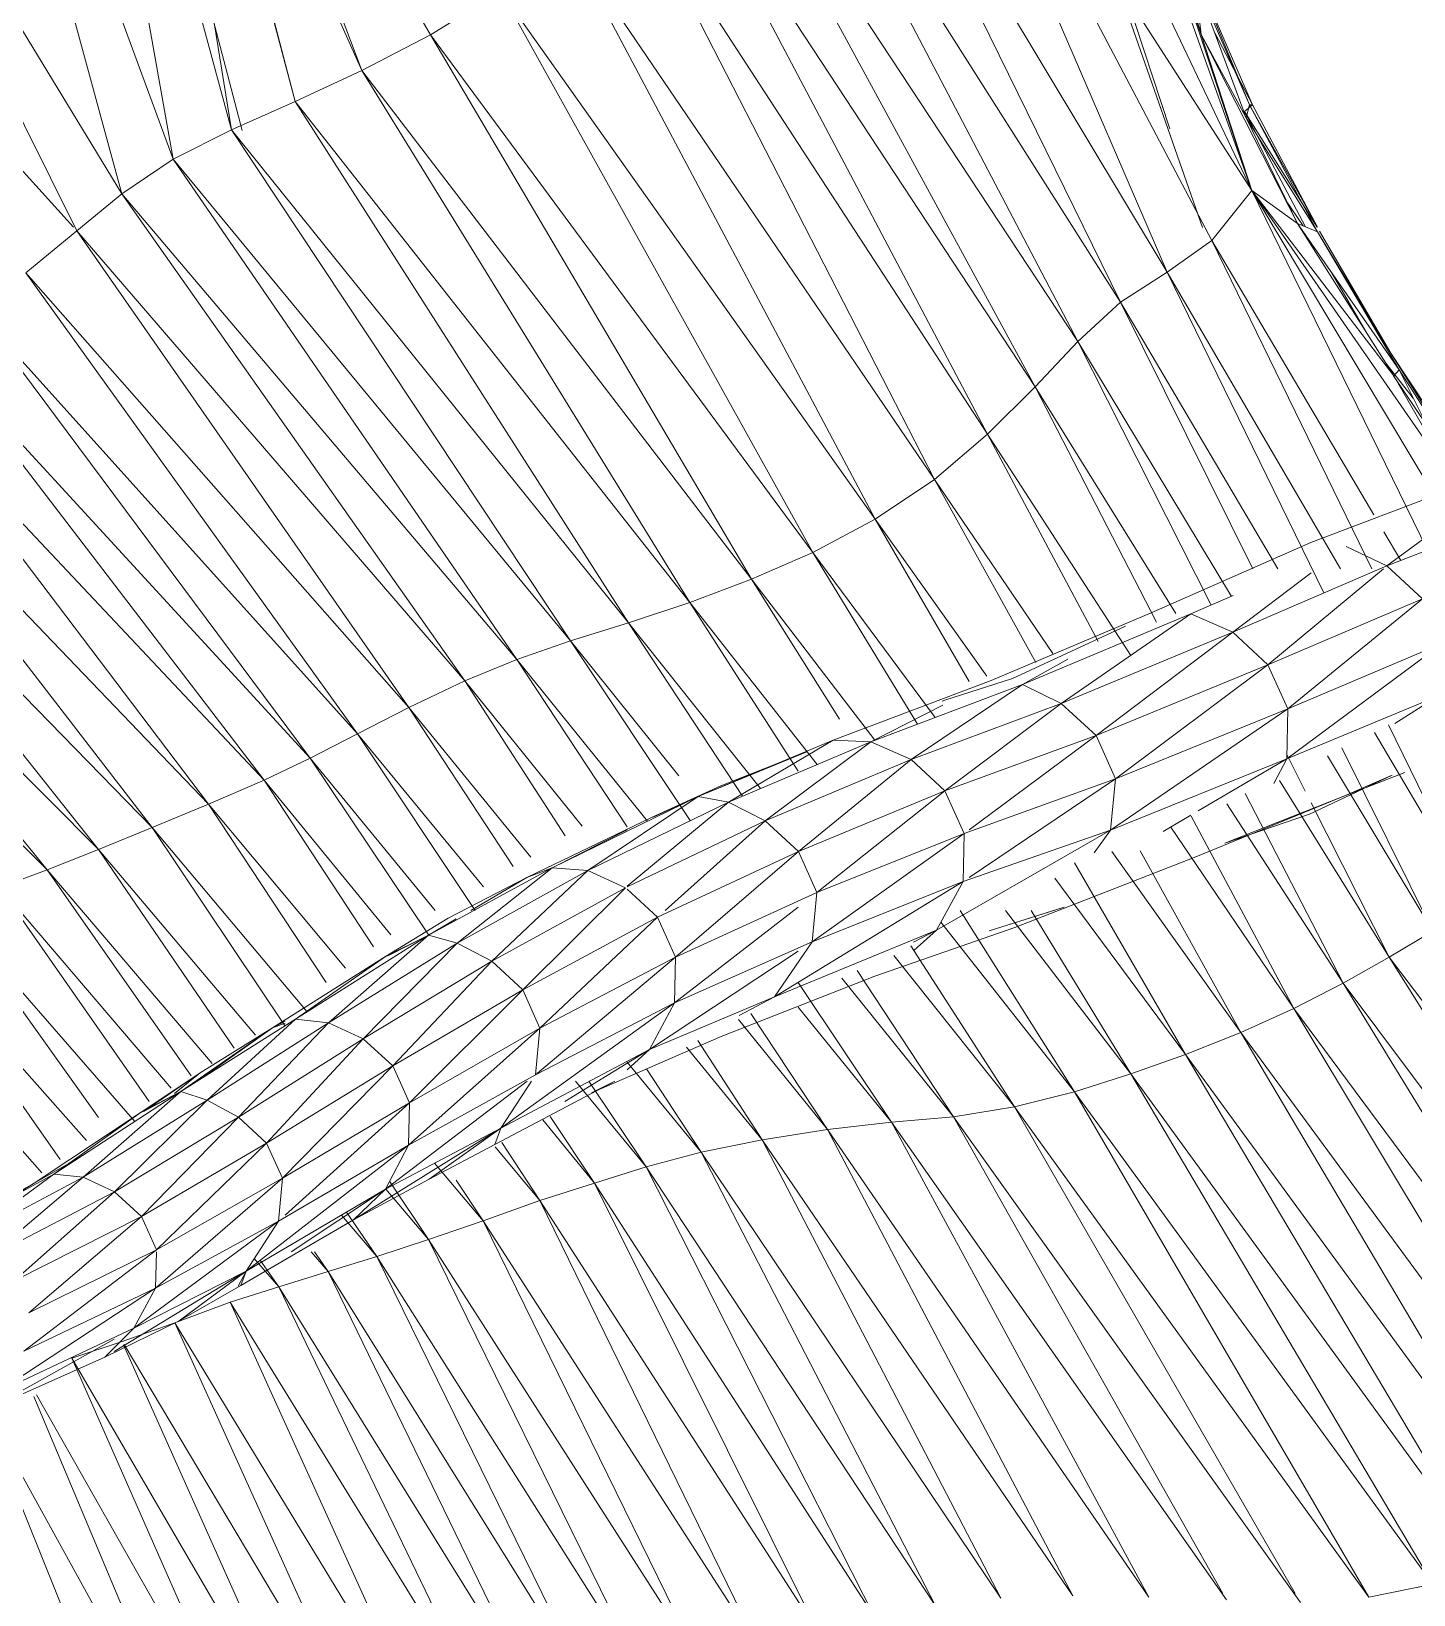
# Model space of a CAD drawing. Header units: millimetres. Extents: x -8546 to 211781, y -3000 to 31870.
# Drawn here: x -4674.7 to -4600.9, y 2557.9 to 2641.4 of the extents above; entities that cross this region are included whole.
import ezdxf

# ---------------------------------------------------------------- set-up
doc = ezdxf.new("R2010")
doc.units = ezdxf.units.MM
doc.layers.add('G-IMPT', color=8, linetype='Continuous', lineweight=9)
doc.layers.add('I-FURN', color=30, linetype='Continuous', lineweight=9)

# ---------------------------------------------------------------- blocks, each defined once
blk = doc.blocks.new('Artificial banana plant 1500mm - Family 4__C1-728657-Begane grond')
at = {"layer": 'G-IMPT'}
for p, q in [((-257.588, 17.678), (-247.828, -19.252)), ((-257.486, 17.407), (-244.278, -17.598)), ((-257.486, 17.407), (-244.278, -17.598)), ((-257.468, 17.407), (-247.828, -19.252)), ((-257.468, 17.407), (-247.828, -19.252)), ((-257.468, 17.407), (-251.228, -20.761)), ((-257.468, 17.407), (-251.228, -20.761)), ((-260.368, 16.247), (-250.668, -20.791)), ((-261.038, 15.377), (-251.228, -20.761)), ((-261.038, 15.377), (-251.228, -20.761)), ((-261.038, 15.377), (-254.348, -22.335)), ((-261.038, 15.377), (-254.348, -22.335)), ((-266.868, 11.692), (-254.348, -22.335)), ((-266.868, 11.692), (-254.348, -22.335)), ((-266.868, 11.692), (-257.078, -24.172)), ((-266.868, 11.692), (-257.078, -24.172)), ((-210.468, 7.597), (-201.135, -20.706)), ((-253.75, 7.506), (-240.608, -15.681)), ((-253.75, 7.506), (-240.608, -15.681)), ((-275.718, 6.469), (-257.078, -24.172)), ((-275.718, 6.469), (-257.078, -24.172)), ((-275.718, 6.469), (-259.488, -26.151)), ((-275.718, 6.469), (-259.488, -26.151)), ((-196.758, -24.004), (-216.198, 6.187)), ((-196.758, -24.004), (-216.198, 6.187)), ((-216.198, 6.187), (-198.908, -26.661)), ((-216.198, 6.187), (-198.908, -26.661)), ((-216.198, 6.187), (-201.288, -28.367)), ((-216.198, 6.187), (-201.288, -28.367)), ((-253.119, 5.834), (-240.608, -15.681)), ((-253.119, 5.834), (-240.608, -15.681)), ((-209.618, 2.978), (-196.758, -24.004)), ((-209.618, 2.978), (-196.758, -24.004)), ((-284.548, 1.489), (-259.665, -25.955)), ((-284.548, 1.489), (-259.665, -25.955)), ((-219.278, 1.593), (-201.288, -28.367)), ((-219.278, 1.593), (-201.288, -28.367)), ((-219.278, 1.593), (-203.778, -29.956)), ((-219.278, 1.593), (-203.778, -29.956)), ((-223.048, 0.39), (-203.778, -29.956)), ((-223.048, 0.39), (-203.778, -29.956)), ((-223.048, 0.39), (-206.048, -32.059)), ((-223.048, 0.39), (-206.048, -32.059)), ((-252.066, -0.125), (-244.278, -17.598)), ((-226.588, -0.894), (-206.048, -32.059)), ((-226.588, -0.894), (-206.048, -32.059)), ((-226.588, -0.894), (-208.338, -34.479)), ((-226.588, -0.894), (-208.338, -34.479)), ((-228.048, -4.483), (-208.338, -34.479)), ((-228.048, -4.483), (-208.338, -34.479)), ((-228.048, -4.483), (-210.878, -37.003)), ((-228.048, -4.483), (-210.878, -37.003)), ((-203.568, -4.956), (-196.758, -24.004)), ((-203.568, -4.956), (-196.758, -24.004)), ((-202.258, -6.052), (-199.478, -15.663)), ((-202.258, -6.052), (-199.478, -15.663)), ((-251.072, -6.976), (-247.828, -19.252)), ((-199.398, -25.973), (-206.078, -6.867)), ((-199.398, -25.973), (-206.078, -6.867)), ((-210.878, -37.003), (-230.068, -7.534)), ((-210.878, -37.003), (-230.068, -7.534)), ((-230.068, -7.534), (-213.708, -39.427)), ((-230.068, -7.534), (-213.708, -39.427)), ((-199.478, -15.663), (-202.178, -7.739)), ((-199.478, -15.663), (-202.178, -7.739)), ((-202.178, -7.739), (-196.758, -24.004)), ((-202.178, -7.739), (-196.758, -24.004)), ((-247.853, -9.575), (-244.278, -17.598)), ((-213.708, -39.427), (-233.268, -10.658)), ((-213.708, -39.427), (-233.268, -10.658)), ((-233.268, -10.658), (-216.878, -41.542)), ((-233.268, -10.658), (-216.878, -41.542)), ((-196.898, -19.427), (-199.838, -12.631)), ((-196.898, -19.427), (-199.838, -12.631)), ((-199.838, -12.631), (-197.068, -20.113)), ((-199.838, -12.631), (-197.068, -20.113)), ((-199.838, -12.631), (-199.478, -15.663)), ((-199.838, -12.631), (-199.478, -15.663)), ((-196.728, -19.429), (-199.668, -12.672)), ((-196.728, -19.429), (-199.668, -12.672)), ((-199.668, -12.672), (-196.898, -19.427)), ((-199.668, -12.672), (-196.898, -19.427)), ((-236.858, -13.374), (-240.608, -15.681)), ((-236.858, -13.374), (-240.608, -15.681)), ((-236.858, -13.374), (-216.878, -41.542)), ((-236.858, -13.374), (-216.878, -41.542)), ((-236.858, -13.374), (-220.198, -43.322)), ((-236.858, -13.374), (-220.198, -43.322)), ((-240.608, -15.681), (-244.278, -17.598)), ((-240.608, -15.681), (-244.278, -17.598)), ((-240.608, -15.681), (-220.198, -43.322)), ((-240.608, -15.681), (-220.198, -43.322)), ((-240.608, -15.681), (-223.478, -44.753)), ((-240.608, -15.681), (-223.478, -44.753)), ((-194.328, -25.761), (-199.478, -15.663)), ((-194.328, -25.761), (-199.478, -15.663)), ((-197.068, -20.113), (-199.478, -15.663)), ((-197.068, -20.113), (-199.478, -15.663)), ((-199.478, -15.663), (-196.758, -24.004)), ((-199.478, -15.663), (-196.758, -24.004)), ((-198.746, -15.58), (-196.728, -19.429)), ((-198.746, -15.58), (-196.728, -19.429)), ((-244.278, -17.598), (-247.828, -19.252)), ((-244.278, -17.598), (-247.828, -19.252)), ((-244.278, -17.598), (-223.478, -44.753)), ((-244.278, -17.598), (-223.478, -44.753)), ((-244.278, -17.598), (-226.768, -45.995)), ((-244.278, -17.598), (-226.768, -45.995)), ((-247.828, -19.252), (-251.228, -20.761)), ((-247.828, -19.252), (-251.228, -20.761)), ((-247.828, -19.252), (-226.768, -45.995)), ((-247.828, -19.252), (-226.768, -45.995)), ((-247.828, -19.252), (-230.038, -47.072)), ((-247.828, -19.252), (-230.038, -47.072)), ((-197.148, -19.787), (-196.728, -19.429)), ((-197.148, -19.787), (-196.728, -19.429)), ((-193.906, -25.934), (-197.148, -19.787)), ((-193.906, -25.934), (-197.148, -19.787)), ((-197.148, -19.787), (-193.283, -25.955)), ((-197.148, -19.787), (-193.283, -25.955)), ((-196.898, -19.427), (-197.068, -20.113)), ((-196.898, -19.427), (-197.068, -20.113)), ((-193.268, -25.955), (-196.898, -19.427)), ((-193.268, -25.955), (-196.898, -19.427)), ((-196.728, -19.429), (-196.898, -19.427)), ((-196.728, -19.429), (-196.898, -19.427)), ((-193.258, -26.199), (-196.898, -19.427)), ((-193.258, -26.199), (-196.898, -19.427)), ((-193.262, -25.955), (-196.728, -19.429)), ((-193.262, -25.955), (-196.728, -19.429)), ((-251.228, -20.761), (-254.348, -22.335)), ((-251.228, -20.761), (-254.348, -22.335)), ((-251.228, -20.761), (-230.038, -47.072)), ((-251.228, -20.761), (-230.038, -47.072)), ((-251.228, -20.761), (-233.138, -48.045)), ((-251.228, -20.761), (-233.138, -48.045)), ((-193.258, -26.199), (-197.068, -20.113)), ((-193.258, -26.199), (-197.068, -20.113)), ((-194.328, -25.761), (-197.068, -20.113)), ((-194.328, -25.761), (-197.068, -20.113)), ((-254.348, -22.335), (-257.078, -24.172)), ((-254.348, -22.335), (-257.078, -24.172)), ((-254.348, -22.335), (-233.138, -48.045)), ((-254.348, -22.335), (-233.138, -48.045)), ((-254.348, -22.335), (-236.008, -49.03)), ((-254.348, -22.335), (-236.008, -49.03)), ((-257.078, -24.172), (-259.488, -26.151)), ((-257.078, -24.172), (-259.488, -26.151)), ((-257.078, -24.172), (-236.008, -49.03)), ((-257.078, -24.172), (-236.008, -49.03)), ((-257.078, -24.172), (-238.778, -50.183)), ((-257.078, -24.172), (-238.778, -50.183)), ((-196.758, -24.004), (-198.908, -26.661)), ((-196.758, -24.004), (-198.908, -26.661)), ((-186.705, -40.792), (-196.758, -24.004)), ((-186.705, -40.792), (-196.758, -24.004)), ((-185.738, -39.924), (-196.758, -24.004)), ((-185.738, -39.924), (-196.758, -24.004)), ((-189.178, -33.887), (-196.758, -24.004)), ((-189.178, -33.887), (-196.758, -24.004)), ((-194.328, -25.761), (-196.758, -24.004)), ((-194.328, -25.761), (-196.758, -24.004)), ((-196.758, -24.004), (-187.392, -43.196)), ((-196.758, -24.004), (-187.392, -43.196)), ((-194.03, -25.883), (-194.973, -24.498)), ((-194.03, -25.883), (-194.973, -24.498)), ((-188.908, -33.578), (-194.328, -25.761)), ((-188.908, -33.578), (-194.328, -25.761)), ((-193.258, -26.199), (-194.328, -25.761)), ((-193.258, -26.199), (-194.328, -25.761)), ((-189.178, -33.887), (-194.328, -25.761)), ((-189.178, -33.887), (-194.328, -25.761)), ((-259.488, -26.151), (-262.208, -28.397)), ((-259.488, -26.151), (-262.208, -28.397)), ((-259.488, -26.151), (-238.778, -50.183)), ((-259.488, -26.151), (-238.778, -50.183)), ((-259.488, -26.151), (-241.768, -51.6)), ((-259.488, -26.151), (-241.768, -51.6)), ((-198.908, -26.661), (-201.288, -28.367)), ((-198.908, -26.661), (-201.288, -28.367)), ((-190.252, -41.317), (-198.908, -26.661)), ((-190.252, -41.317), (-198.908, -26.661)), ((-198.908, -26.661), (-190.364, -44.191)), ((-198.908, -26.661), (-190.364, -44.191)), ((-189.348, -32.685), (-193.258, -26.199)), ((-189.348, -32.685), (-193.258, -26.199)), ((-188.908, -33.578), (-193.258, -26.199)), ((-188.908, -33.578), (-193.258, -26.199)), ((-189.348, -32.685), (-193.148, -26.171)), ((-189.348, -32.685), (-193.148, -26.171)), ((-201.288, -28.367), (-203.778, -29.956)), ((-201.288, -28.367), (-203.778, -29.956)), ((-201.288, -28.367), (-192.921, -45.483)), ((-201.288, -28.367), (-192.921, -45.483)), ((-201.288, -28.367), (-192.028, -44.191)), ((-201.288, -28.367), (-192.028, -44.191)), ((-190.727, -31.443), (-192.515, -28.376)), ((-190.727, -31.443), (-192.515, -28.376)), ((-262.208, -28.397), (-241.768, -51.6)), ((-262.208, -28.397), (-241.768, -51.6)), ((-262.208, -28.397), (-244.498, -52.998)), ((-262.208, -28.397), (-244.498, -52.998)), ((-203.778, -29.956), (-206.048, -32.059)), ((-203.778, -29.956), (-206.048, -32.059)), ((-203.778, -29.956), (-196.71, -44.191)), ((-203.778, -29.956), (-196.71, -44.191)), ((-203.778, -29.956), (-195.379, -44.191)), ((-203.778, -29.956), (-195.379, -44.191)), ((-264.748, -30.516), (-244.498, -52.998)), ((-264.748, -30.516), (-244.498, -52.998)), ((-264.748, -30.516), (-247.028, -54.298)), ((-264.748, -30.516), (-247.028, -54.298)), ((-267.208, -32.36), (-247.028, -54.298)), ((-267.208, -32.36), (-247.028, -54.298)), ((-267.208, -32.36), (-249.488, -55.478)), ((-267.208, -32.36), (-249.488, -55.478)), ((-206.048, -32.059), (-208.338, -34.479)), ((-206.048, -32.059), (-208.338, -34.479)), ((-206.048, -32.059), (-198.949, -46.1)), ((-206.048, -32.059), (-198.949, -46.1)), ((-206.048, -32.059), (-197.851, -45.68)), ((-206.048, -32.059), (-197.851, -45.68)), ((-189.606, -33.212), (-188.158, -35.078)), ((-189.606, -33.212), (-188.158, -35.078)), ((-185.458, -38.561), (-189.348, -32.685)), ((-185.458, -38.561), (-189.348, -32.685)), ((-189.348, -32.685), (-183.67, -41.753)), ((-189.348, -32.685), (-183.67, -41.753)), ((-269.738, -33.976), (-249.488, -55.478)), ((-269.738, -33.976), (-249.488, -55.478)), ((-269.738, -33.976), (-252.458, -56.753)), ((-269.738, -33.976), (-252.458, -56.753)), ((-187.447, -36.502), (-189.202, -33.887)), ((-187.447, -36.502), (-189.202, -33.887)), ((-188.908, -33.578), (-189.178, -33.887)), ((-188.908, -33.578), (-189.178, -33.887)), ((-185.738, -39.924), (-189.178, -33.887)), ((-185.738, -39.924), (-189.178, -33.887)), ((-183.673, -41.754), (-188.908, -33.578)), ((-183.673, -41.754), (-188.908, -33.578)), ((-188.908, -33.578), (-185.738, -39.924)), ((-188.908, -33.578), (-185.738, -39.924)), ((-208.338, -34.479), (-210.878, -37.003)), ((-208.338, -34.479), (-210.878, -37.003)), ((-208.338, -34.479), (-201.854, -47.037)), ((-208.338, -34.479), (-201.854, -47.037)), ((-208.338, -34.479), (-200.826, -46.577)), ((-208.338, -34.479), (-200.826, -46.577)), ((-272.778, -35.59), (-252.458, -56.753)), ((-272.778, -35.59), (-252.458, -56.753)), ((-272.778, -35.59), (-255.468, -58.011)), ((-272.778, -35.59), (-255.468, -58.011)), ((-275.868, -37.079), (-255.468, -58.011)), ((-275.868, -37.079), (-255.468, -58.011)), ((-275.868, -37.079), (-258.338, -59.186)), ((-275.868, -37.079), (-258.338, -59.186)), ((-210.878, -37.003), (-213.708, -39.427)), ((-210.878, -37.003), (-213.708, -39.427)), ((-210.878, -37.003), (-203.232, -48.814)), ((-210.878, -37.003), (-203.232, -48.814)), ((-210.878, -37.003), (-204.97, -48.075)), ((-210.878, -37.003), (-204.97, -48.075)), ((-278.888, -38.472), (-258.338, -59.186)), ((-278.888, -38.472), (-258.338, -59.186)), ((-278.888, -38.472), (-261.068, -60.261)), ((-278.888, -38.472), (-261.068, -60.261)), ((-281.808, -39.8), (-261.068, -60.261)), ((-281.808, -39.8), (-261.068, -60.261)), ((-213.708, -39.427), (-216.878, -41.542)), ((-213.708, -39.427), (-216.878, -41.542)), ((-207.393, -48.719), (-213.708, -39.427)), ((-207.393, -48.719), (-213.708, -39.427)), ((-213.708, -39.427), (-208.3, -49.188)), ((-213.708, -39.427), (-208.3, -49.188)), ((-186.258, -40.003), (-193.618, -42.785)), ((-186.258, -40.003), (-193.618, -42.785)), ((-216.878, -41.542), (-220.198, -43.322)), ((-216.878, -41.542), (-220.198, -43.322)), ((-210.905, -49.926), (-216.878, -41.542)), ((-210.905, -49.926), (-216.878, -41.542)), ((-216.878, -41.542), (-211.851, -50.206)), ((-216.878, -41.542), (-211.851, -50.206)), ((-181.908, -41.07), (-189.558, -44.036)), ((-181.908, -41.07), (-189.558, -44.036)), ((-188.816, -43.748), (-189.717, -42.222)), ((-188.816, -43.748), (-189.717, -42.222)), ((-187.012, -42.169), (-189.558, -44.036)), ((-187.012, -42.169), (-189.558, -44.036)), ((-220.198, -43.322), (-223.478, -44.753)), ((-220.198, -43.322), (-223.478, -44.753)), ((-220.198, -43.322), (-214.609, -52.483)), ((-220.198, -43.322), (-214.609, -52.483)), ((-220.198, -43.322), (-213.661, -52.124)), ((-220.198, -43.322), (-213.661, -52.124)), ((-193.618, -42.785), (-202.138, -46.542)), ((-193.618, -42.785), (-202.138, -46.542)), ((-189.558, -44.036), (-191.728, -42.999)), ((-189.558, -44.036), (-191.728, -42.999)), ((-189.558, -44.036), (-197.788, -47.578)), ((-189.558, -44.036), (-197.788, -47.578)), ((-196.188, -43.92), (-196.028, -43.863)), ((-189.744, -44.191), (-195.908, -49.319)), ((-189.744, -44.191), (-195.908, -49.319)), ((-187.658, -45.792), (-189.558, -44.036)), ((-187.658, -45.792), (-189.558, -44.036)), ((-223.478, -44.753), (-226.768, -45.995)), ((-223.478, -44.753), (-226.768, -45.995)), ((-223.478, -44.753), (-218.771, -52.222)), ((-223.478, -44.753), (-218.771, -52.222)), ((-223.478, -44.753), (-216.886, -53.343)), ((-223.478, -44.753), (-216.886, -53.343)), ((-193.597, -44.411), (-197.788, -47.578)), ((-193.597, -44.411), (-197.788, -47.578)), ((-197.76, -45.616), (-200.028, -46.601)), ((-197.76, -45.616), (-200.028, -46.601)), ((-187.658, -45.792), (-195.908, -49.319)), ((-187.658, -45.792), (-195.908, -49.319)), ((-187.658, -45.792), (-194.838, -51.669)), ((-187.658, -45.792), (-194.838, -51.669)), ((-226.768, -45.995), (-230.038, -47.072)), ((-226.768, -45.995), (-230.038, -47.072)), ((-226.768, -45.995), (-220.978, -54.99)), ((-226.768, -45.995), (-220.978, -54.99)), ((-226.768, -45.995), (-219.971, -54.641)), ((-226.768, -45.995), (-219.971, -54.641)), ((-202.138, -46.542), (-210.688, -50.165)), ((-202.138, -46.542), (-210.688, -50.165)), ((-200.028, -46.601), (-209.008, -50.367)), ((-200.028, -46.601), (-209.008, -50.367)), ((-206.938, -51.376), (-200.028, -46.601)), ((-206.938, -51.376), (-200.028, -46.601)), ((-197.788, -47.578), (-200.028, -46.601)), ((-197.788, -47.578), (-200.028, -46.601)), ((-230.038, -47.072), (-233.138, -48.045)), ((-230.038, -47.072), (-233.138, -48.045)), ((-230.038, -47.072), (-223.952, -56.33)), ((-230.038, -47.072), (-223.952, -56.33)), ((-230.038, -47.072), (-222.987, -55.92)), ((-230.038, -47.072), (-222.987, -55.92)), ((-203.508, -47.254), (-209.538, -50.048)), ((-233.138, -48.045), (-236.008, -49.03)), ((-233.138, -48.045), (-236.008, -49.03)), ((-233.138, -48.045), (-226.742, -57.639)), ((-233.138, -48.045), (-226.742, -57.639)), ((-233.138, -48.045), (-227.347, -55.241)), ((-233.138, -48.045), (-227.347, -55.241)), ((-206.938, -51.376), (-197.788, -47.578)), ((-206.938, -51.376), (-197.788, -47.578)), ((-205.078, -53.09), (-197.788, -47.578)), ((-205.078, -53.09), (-197.788, -47.578)), ((-195.908, -49.319), (-197.788, -47.578)), ((-195.908, -49.319), (-197.788, -47.578)), ((-186.578, -48.163), (-194.888, -54.333)), ((-186.578, -48.163), (-194.888, -54.333)), ((-186.578, -48.163), (-194.838, -51.669)), ((-186.578, -48.163), (-194.838, -51.669)), ((-236.008, -49.03), (-238.778, -50.183)), ((-236.008, -49.03), (-238.778, -50.183)), ((-236.008, -49.03), (-230.105, -57.962)), ((-236.008, -49.03), (-230.105, -57.962)), ((-236.008, -49.03), (-229.019, -57.665)), ((-236.008, -49.03), (-229.019, -57.665)), ((-206.581, -49.015), (-209.008, -50.367)), ((-206.581, -49.015), (-209.008, -50.367)), ((-209.538, -50.048), (-213.148, -51.214)), ((-205.078, -53.09), (-195.908, -49.319)), ((-205.078, -53.09), (-195.908, -49.319)), ((-195.908, -49.319), (-204.038, -55.403)), ((-195.908, -49.319), (-204.038, -55.403)), ((-194.838, -51.669), (-195.908, -49.319)), ((-194.838, -51.669), (-195.908, -49.319)), ((-238.778, -50.183), (-241.768, -51.6)), ((-238.778, -50.183), (-241.768, -51.6)), ((-238.778, -50.183), (-233.425, -58.445)), ((-238.778, -50.183), (-233.425, -58.445)), ((-238.778, -50.183), (-232.514, -57.931)), ((-238.778, -50.183), (-232.514, -57.931)), ((-210.688, -50.165), (-219.118, -53.346)), ((-210.688, -50.165), (-219.118, -53.346)), ((-209.008, -50.367), (-217.108, -53.427)), ((-209.008, -50.367), (-217.108, -53.427)), ((-214.958, -54.376), (-209.008, -50.367)), ((-214.958, -54.376), (-209.008, -50.367)), ((-206.938, -51.376), (-209.008, -50.367)), ((-206.938, -51.376), (-209.008, -50.367)), ((-241.768, -51.6), (-244.498, -52.998)), ((-241.768, -51.6), (-244.498, -52.998)), ((-241.768, -51.6), (-236.187, -60.084)), ((-241.768, -51.6), (-236.187, -60.084)), ((-241.768, -51.6), (-235.245, -59.583)), ((-241.768, -51.6), (-235.245, -59.583)), ((-213.256, -51.469), (-217.108, -53.427)), ((-213.256, -51.469), (-217.108, -53.427)), ((-206.938, -51.376), (-214.958, -54.376)), ((-206.938, -51.376), (-214.958, -54.376)), ((-213.298, -51.268), (-213.148, -51.214)), ((-213.148, -56.054), (-206.938, -51.376)), ((-206.938, -51.376), (-213.148, -56.054)), ((-206.938, -51.376), (-213.148, -56.054)), ((-205.078, -53.09), (-206.938, -51.376)), ((-205.078, -53.09), (-206.938, -51.376)), ((-205.078, -53.09), (-206.938, -51.376)), ((-194.838, -51.669), (-204.308, -58.139)), ((-194.838, -51.669), (-204.308, -58.139)), ((-194.838, -51.669), (-204.038, -55.403)), ((-194.838, -51.669), (-204.038, -55.403)), ((-186.798, -50.974), (-194.888, -54.333)), ((-186.798, -50.974), (-194.888, -54.333)), ((-194.888, -54.333), (-194.838, -51.669)), ((-194.888, -54.333), (-194.838, -51.669)), ((-186.798, -50.974), (-189.131, -52.453)), ((-186.798, -50.974), (-189.131, -52.453)), ((-189.478, -52.526), (-184.728, -62.244)), ((-189.478, -52.526), (-184.728, -62.244)), ((-244.498, -52.998), (-247.028, -54.298)), ((-244.498, -52.998), (-247.028, -54.298)), ((-244.498, -52.998), (-238.22, -62.426)), ((-244.498, -52.998), (-238.22, -62.426)), ((-244.498, -52.998), (-237.788, -61.168)), ((-244.498, -52.998), (-237.788, -61.168)), ((-219.118, -53.346), (-226.328, -56.348)), ((-219.118, -53.346), (-226.328, -56.348)), ((-219.118, -53.346), (-224.708, -56.651)), ((-219.118, -53.346), (-224.708, -56.651)), ((-217.108, -53.427), (-219.118, -53.346)), ((-217.108, -53.427), (-219.118, -53.346)), ((-205.078, -53.09), (-213.148, -56.054)), ((-205.078, -53.09), (-213.148, -56.054)), ((-205.078, -53.09), (-213.148, -56.054)), ((-205.078, -53.09), (-211.851, -58.12)), ((-205.078, -53.09), (-211.851, -58.12)), ((-205.078, -53.09), (-204.038, -55.403)), ((-205.078, -53.09), (-204.038, -55.403)), ((-190.223, -52.93), (-184.728, -62.244)), ((-190.223, -52.93), (-184.728, -62.244)), ((-220.518, -53.968), (-226.328, -56.348)), ((-220.518, -53.968), (-226.328, -56.348)), ((-225.108, -55.781), (-220.518, -53.968)), ((-225.108, -55.781), (-220.518, -53.968)), ((-217.108, -53.427), (-224.708, -56.651)), ((-217.108, -53.427), (-224.708, -56.651)), ((-222.738, -57.65), (-217.108, -53.427)), ((-222.738, -57.65), (-217.108, -53.427)), ((-214.958, -54.376), (-217.108, -53.427)), ((-214.958, -54.376), (-217.108, -53.427)), ((-194.884, -54.14), (-193.91, -56.068)), ((-194.884, -54.14), (-193.91, -56.068)), ((-192.733, -54.184), (-187.108, -63.53)), ((-192.733, -54.184), (-187.108, -63.53)), ((-191.965, -53.746), (-187.108, -63.53)), ((-191.965, -53.746), (-187.108, -63.53)), ((-247.028, -54.298), (-249.488, -55.478)), ((-247.028, -54.298), (-249.488, -55.478)), ((-247.028, -54.298), (-240.705, -63.747)), ((-247.028, -54.298), (-240.705, -63.747)), ((-247.028, -54.298), (-240.351, -62.426)), ((-247.028, -54.298), (-240.351, -62.426)), ((-214.958, -54.376), (-222.738, -57.65)), ((-214.958, -54.376), (-222.738, -57.65)), ((-220.968, -59.28), (-214.958, -54.376)), ((-214.958, -54.376), (-220.968, -59.28)), ((-214.958, -54.376), (-220.968, -59.28)), ((-213.148, -56.054), (-214.958, -54.376)), ((-213.148, -56.054), (-214.958, -54.376)), ((-213.148, -56.054), (-214.958, -54.376)), ((-194.888, -54.333), (-204.308, -58.139)), ((-194.888, -54.333), (-204.308, -58.139)), ((-199.629, -57.121), (-194.888, -54.333)), ((-199.629, -57.121), (-194.888, -54.333)), ((-195.597, -55.655), (-194.888, -54.333)), ((-195.597, -55.655), (-194.888, -54.333)), ((-188.594, -55.062), (-191.848, -56.336)), ((-188.594, -55.062), (-191.848, -56.336)), ((-249.488, -55.478), (-252.458, -56.753)), ((-249.488, -55.478), (-252.458, -56.753)), ((-249.488, -55.478), (-243.658, -64.368)), ((-249.488, -55.478), (-243.658, -64.368)), ((-249.488, -55.478), (-242.72, -63.729)), ((-249.488, -55.478), (-242.72, -63.729)), ((-225.108, -55.781), (-228.808, -57.477)), ((-204.038, -55.403), (-212.118, -58.319)), ((-204.038, -55.403), (-212.118, -58.319)), ((-204.038, -55.403), (-211.851, -60.67)), ((-204.038, -55.403), (-211.851, -60.67)), ((-204.308, -58.139), (-204.038, -55.403)), ((-204.308, -58.139), (-204.038, -55.403)), ((-195.292, -55.489), (-189.428, -64.933)), ((-195.292, -55.489), (-189.428, -64.933)), ((-193.688, -57.29), (-189.278, -55.209)), ((-189.278, -55.209), (-191.848, -56.336)), ((-189.278, -55.209), (-191.848, -56.336)), ((-252.458, -56.753), (-255.468, -58.011)), ((-252.458, -56.753), (-255.468, -58.011)), ((-252.458, -56.753), (-246.182, -66.279)), ((-252.458, -56.753), (-246.182, -66.279)), ((-252.458, -56.753), (-245.142, -65.508)), ((-252.458, -56.753), (-245.142, -65.508)), ((-226.328, -56.348), (-234.118, -60.162)), ((-226.328, -56.348), (-234.118, -60.162)), ((-226.328, -56.348), (-232.218, -60.303)), ((-226.328, -56.348), (-232.218, -60.303)), ((-224.708, -56.651), (-232.218, -60.303)), ((-224.708, -56.651), (-232.218, -60.303)), ((-230.105, -61.139), (-224.708, -56.651)), ((-230.105, -61.139), (-224.708, -56.651)), ((-228.808, -57.477), (-226.328, -56.348)), ((-228.808, -57.477), (-226.328, -56.348)), ((-228.658, -57.42), (-226.328, -56.348)), ((-228.658, -57.42), (-226.328, -56.348)), ((-224.708, -56.651), (-226.328, -56.348)), ((-224.708, -56.651), (-226.328, -56.348)), ((-222.738, -57.65), (-224.708, -56.651)), ((-222.738, -57.65), (-224.708, -56.651)), ((-213.148, -56.054), (-220.968, -59.28)), ((-213.148, -56.054), (-220.968, -59.28)), ((-213.148, -56.054), (-220.968, -59.28)), ((-213.148, -56.054), (-219.978, -61.482)), ((-213.148, -56.054), (-219.978, -61.482)), ((-213.148, -56.054), (-212.118, -58.319)), ((-213.148, -56.054), (-212.118, -58.319)), ((-191.848, -56.336), (-199.748, -59.565)), ((-191.848, -56.336), (-198.198, -58.848)), ((-191.848, -56.336), (-198.198, -58.848)), ((-198.105, -56.733), (-191.898, -66.322)), ((-198.105, -56.733), (-191.898, -66.322)), ((-197.129, -56.189), (-191.898, -66.322)), ((-197.129, -56.189), (-191.898, -66.322)), ((-193.597, -56.686), (-189.428, -64.933)), ((-193.597, -56.686), (-189.428, -64.933)), ((-228.808, -57.477), (-235.468, -60.675)), ((-228.808, -57.477), (-235.468, -60.675)), ((-228.808, -57.477), (-228.658, -57.42)), ((-201.5, -58.221), (-200.02, -57.351)), ((-201.5, -58.221), (-200.02, -57.351)), ((-199.998, -57.394), (-194.518, -67.664)), ((-199.998, -57.394), (-194.518, -67.664)), ((-193.688, -57.29), (-198.198, -58.848)), ((-193.688, -57.29), (-198.198, -58.848)), ((-255.468, -58.011), (-258.338, -59.186)), ((-255.468, -58.011), (-258.338, -59.186)), ((-255.468, -58.011), (-248.359, -68.602)), ((-255.468, -58.011), (-248.359, -68.602)), ((-255.468, -58.011), (-247.188, -67.849)), ((-255.468, -58.011), (-247.188, -67.849)), ((-230.105, -58.132), (-234.118, -60.162)), ((-230.105, -58.132), (-234.118, -60.162)), ((-222.738, -57.65), (-230.105, -61.172)), ((-222.738, -57.65), (-230.105, -61.172)), ((-228.079, -62.426), (-222.738, -57.65)), ((-222.738, -57.65), (-228.079, -62.426)), ((-222.738, -57.65), (-228.079, -62.426)), ((-220.968, -59.28), (-222.738, -57.65)), ((-220.968, -59.28), (-222.738, -57.65)), ((-220.968, -59.28), (-222.738, -57.65)), ((-212.118, -58.319), (-220.238, -64.116)), ((-212.118, -58.319), (-220.238, -64.116)), ((-212.118, -58.319), (-219.978, -61.482)), ((-212.118, -58.319), (-219.978, -61.482)), ((-204.308, -58.139), (-213.598, -63.493)), ((-204.308, -58.139), (-213.598, -63.493)), ((-204.308, -58.139), (-212.178, -60.891)), ((-204.308, -58.139), (-212.178, -60.891)), ((-212.178, -60.891), (-212.118, -58.319)), ((-212.178, -60.891), (-212.118, -58.319)), ((-205.177, -59.363), (-204.308, -58.139)), ((-205.177, -59.363), (-204.308, -58.139)), ((-194.518, -67.664), (-201.089, -57.995)), ((-194.518, -67.664), (-201.089, -57.995)), ((-258.338, -59.186), (-261.068, -60.261)), ((-258.338, -59.186), (-261.068, -60.261)), ((-258.338, -59.186), (-251.086, -69.782)), ((-258.338, -59.186), (-251.086, -69.782)), ((-258.338, -59.186), (-249.943, -69.097)), ((-258.338, -59.186), (-249.943, -69.097)), ((-202.724, -59.255), (-197.358, -68.942)), ((-202.724, -59.255), (-197.358, -68.942)), ((-220.968, -59.28), (-228.488, -62.793)), ((-220.968, -59.28), (-228.488, -62.793)), ((-220.968, -59.28), (-228.488, -62.793)), ((-220.968, -59.28), (-227.528, -64.921)), ((-220.968, -59.28), (-227.528, -64.921)), ((-220.968, -59.28), (-219.978, -61.482)), ((-220.968, -59.28), (-219.978, -61.482)), ((-199.748, -59.565), (-209.418, -63.341)), ((-199.748, -59.565), (-209.418, -63.341)), ((-206.228, -59.896), (-200.298, -70.118)), ((-206.228, -59.896), (-200.298, -70.118)), ((-197.358, -68.942), (-204.243, -59.277)), ((-197.358, -68.942), (-204.243, -59.277)), ((-261.068, -60.261), (-263.608, -61.213)), ((-261.068, -60.261), (-263.608, -61.213)), ((-261.068, -60.261), (-253.381, -71.258)), ((-261.068, -60.261), (-253.381, -71.258)), ((-261.068, -60.261), (-252.259, -70.597)), ((-261.068, -60.261), (-252.259, -70.597)), ((-234.118, -60.162), (-240.718, -63.747)), ((-234.118, -60.162), (-240.718, -63.747)), ((-239.658, -62.836), (-235.468, -60.675)), ((-239.658, -62.836), (-235.468, -60.675)), ((-234.118, -60.162), (-239.178, -64.171)), ((-234.118, -60.162), (-239.178, -64.171)), ((-232.218, -60.303), (-239.178, -64.171)), ((-232.218, -60.303), (-239.178, -64.171)), ((-235.468, -60.675), (-238.462, -62.426)), ((-235.468, -60.675), (-238.462, -62.426)), ((-237.328, -65.147), (-232.218, -60.303)), ((-237.328, -65.147), (-232.218, -60.303)), ((-234.118, -60.162), (-235.468, -60.675)), ((-234.118, -60.162), (-235.468, -60.675)), ((-232.218, -60.303), (-234.118, -60.162)), ((-232.218, -60.303), (-234.118, -60.162)), ((-230.198, -61.217), (-232.218, -60.303)), ((-230.198, -61.217), (-232.218, -60.303)), ((-222.248, -67.043), (-212.178, -60.891)), ((-222.248, -67.043), (-212.178, -60.891)), ((-212.178, -60.891), (-220.238, -64.116)), ((-212.178, -60.891), (-220.238, -64.116)), ((-213.598, -63.493), (-212.178, -60.891)), ((-213.598, -63.493), (-212.178, -60.891)), ((-207.281, -60.715), (-200.298, -70.118)), ((-207.281, -60.715), (-200.298, -70.118)), ((-263.608, -61.213), (-255.626, -72.622)), ((-263.608, -61.213), (-255.626, -72.622)), ((-263.608, -61.213), (-254.455, -71.912)), ((-263.608, -61.213), (-254.455, -71.912)), ((-230.198, -61.217), (-237.328, -65.147)), ((-230.198, -61.217), (-237.328, -65.147)), ((-235.688, -66.663), (-230.198, -61.217)), ((-230.198, -61.217), (-235.688, -66.663)), ((-230.198, -61.217), (-235.688, -66.663)), ((-228.488, -62.793), (-230.105, -61.302)), ((-228.488, -62.793), (-230.105, -61.302)), ((-228.488, -62.793), (-230.105, -61.302)), ((-219.978, -61.482), (-227.528, -64.921)), ((-219.978, -61.482), (-227.528, -64.921)), ((-220.238, -64.116), (-219.978, -61.482)), ((-220.238, -64.116), (-219.978, -61.482)), ((-266.338, -62.276), (-258.335, -73.484)), ((-266.338, -62.276), (-258.335, -73.484)), ((-266.338, -62.276), (-256.387, -73.699)), ((-266.338, -62.276), (-256.387, -73.699)), ((-220.978, -62.255), (-227.578, -67.358)), ((-220.978, -62.255), (-227.578, -67.358)), ((-212.341, -62.426), (-206.238, -72.112)), ((-212.341, -62.426), (-206.238, -72.112)), ((-206.788, -62.263), (-210.778, -63.524)), ((-206.948, -62.315), (-210.778, -63.524)), ((-209.916, -62.426), (-203.218, -71.155)), ((-209.916, -62.426), (-203.218, -71.155)), ((-208.543, -62.426), (-203.218, -71.155)), ((-208.543, -62.426), (-203.218, -71.155)), ((-206.788, -62.263), (-206.948, -62.315)), ((-269.068, -63.341), (-260.371, -75.724)), ((-269.068, -63.341), (-260.371, -75.724)), ((-269.068, -63.341), (-258.97, -74.707)), ((-269.068, -63.341), (-258.97, -74.707)), ((-239.658, -62.836), (-243.008, -64.896)), ((-239.232, -62.877), (-240.718, -63.747)), ((-239.232, -62.877), (-240.718, -63.747)), ((-228.488, -62.793), (-235.688, -66.663)), ((-228.488, -62.793), (-235.688, -66.663)), ((-228.488, -62.793), (-235.688, -66.663)), ((-228.488, -62.793), (-234.768, -68.71)), ((-228.488, -62.793), (-234.768, -68.71)), ((-228.488, -62.793), (-227.528, -64.921)), ((-228.488, -62.793), (-227.528, -64.921)), ((-209.418, -63.341), (-216.898, -65.946)), ((-209.418, -63.341), (-216.898, -65.946)), ((-213.358, -63.053), (-206.238, -72.112)), ((-213.358, -63.053), (-206.238, -72.112)), ((-240.718, -63.747), (-247.808, -68.243)), ((-240.718, -63.747), (-247.808, -68.243)), ((-240.718, -63.747), (-246.058, -68.424)), ((-240.718, -63.747), (-246.058, -68.424)), ((-239.178, -64.171), (-246.058, -68.424)), ((-239.178, -64.171), (-246.058, -68.424)), ((-244.198, -69.283), (-239.178, -64.171)), ((-244.198, -69.283), (-239.178, -64.171)), ((-243.008, -64.896), (-240.718, -63.747)), ((-243.008, -64.896), (-240.718, -63.747)), ((-242.858, -64.837), (-240.718, -63.747)), ((-242.858, -64.837), (-240.718, -63.747)), ((-239.232, -64.156), (-240.718, -63.747)), ((-239.232, -64.156), (-240.718, -63.747)), ((-237.328, -65.147), (-239.178, -64.171)), ((-237.328, -65.147), (-239.178, -64.171)), ((-220.238, -64.116), (-227.578, -67.358)), ((-220.238, -64.116), (-227.578, -67.358)), ((-222.248, -67.043), (-213.598, -63.493)), ((-222.248, -67.043), (-213.598, -63.493)), ((-222.248, -67.043), (-220.238, -64.116)), ((-222.248, -67.043), (-220.238, -64.116)), ((-214.826, -64.118), (-213.598, -63.493)), ((-214.826, -64.118), (-213.598, -63.493)), ((-214.81, -64.574), (-213.598, -63.493)), ((-214.81, -64.574), (-213.598, -63.493)), ((-189.428, -64.933), (-187.108, -63.53)), ((-189.428, -64.933), (-187.108, -63.53)), ((-271.928, -64.508), (-261.354, -76.43)), ((-271.928, -64.508), (-261.354, -76.43)), ((-243.008, -64.896), (-249.048, -68.7)), ((-243.008, -64.896), (-249.048, -68.7)), ((-243.008, -64.896), (-247.808, -68.243)), ((-243.008, -64.896), (-247.808, -68.243)), ((-243.008, -64.896), (-242.858, -64.837)), ((-227.528, -64.921), (-234.998, -71.202)), ((-227.528, -64.921), (-234.998, -71.202)), ((-227.528, -64.921), (-234.768, -68.71)), ((-227.528, -64.921), (-234.768, -68.71)), ((-220.978, -64.605), (-228.918, -69.861)), ((-220.978, -64.605), (-228.918, -69.861)), ((-227.578, -67.358), (-227.528, -64.921)), ((-227.578, -67.358), (-227.528, -64.921)), ((-215.883, -64.833), (-209.438, -72.92)), ((-215.883, -64.833), (-209.438, -72.92)), ((-214.971, -64.323), (-209.438, -72.92)), ((-214.971, -64.323), (-209.438, -72.92)), ((-191.898, -66.322), (-189.428, -64.933)), ((-191.898, -66.322), (-189.428, -64.933)), ((-171.498, -93.559), (-189.428, -64.933)), ((-171.498, -93.559), (-189.428, -64.933)), ((-168.548, -92.543), (-189.428, -64.933)), ((-168.548, -92.543), (-189.428, -64.933)), ((-237.328, -65.147), (-244.198, -69.283)), ((-237.328, -65.147), (-244.198, -69.283)), ((-242.628, -70.735), (-237.328, -65.147)), ((-237.328, -65.147), (-242.628, -70.735)), ((-237.328, -65.147), (-242.628, -70.735)), ((-235.688, -66.663), (-237.328, -65.147)), ((-235.688, -66.663), (-237.328, -65.147)), ((-235.688, -66.663), (-237.328, -65.147)), ((-217.831, -65.641), (-212.698, -73.449)), ((-217.831, -65.641), (-212.698, -73.449)), ((-235.688, -66.663), (-242.628, -70.735)), ((-235.688, -66.663), (-242.628, -70.735)), ((-235.688, -66.663), (-242.628, -70.735)), ((-235.688, -66.663), (-241.738, -72.697)), ((-235.688, -66.663), (-241.738, -72.697)), ((-235.688, -66.663), (-234.768, -68.71)), ((-235.688, -66.663), (-234.768, -68.71)), ((-216.898, -65.946), (-225.098, -69.162)), ((-216.898, -65.946), (-225.098, -69.162)), ((-220.978, -66.285), (-216.008, -73.741)), ((-220.978, -66.285), (-216.008, -73.741)), ((-218.659, -66.04), (-212.698, -73.449)), ((-218.659, -66.04), (-212.698, -73.449)), ((-191.898, -66.322), (-194.518, -67.664)), ((-191.898, -66.322), (-194.518, -67.664)), ((-171.498, -93.559), (-191.898, -66.322)), ((-171.498, -93.559), (-191.898, -66.322)), ((-174.608, -94.533), (-191.898, -66.322)), ((-174.608, -94.533), (-191.898, -66.322)), ((-236.848, -74.051), (-227.578, -67.358)), ((-236.848, -74.051), (-227.578, -67.358)), ((-227.578, -67.358), (-234.998, -71.202)), ((-227.578, -67.358), (-234.998, -71.202)), ((-222.248, -67.043), (-228.918, -69.861)), ((-222.248, -67.043), (-228.918, -69.861)), ((-228.918, -69.861), (-227.578, -67.358)), ((-228.918, -69.861), (-227.578, -67.358)), ((-222.248, -67.043), (-224.128, -68.036)), ((-222.248, -67.043), (-224.128, -68.036)), ((-220.978, -67.6), (-216.008, -73.741)), ((-220.978, -67.6), (-216.008, -73.741)), ((-247.808, -68.243), (-253.928, -72.103)), ((-247.808, -68.243), (-253.928, -72.103)), ((-247.808, -68.243), (-252.538, -72.555)), ((-247.808, -68.243), (-252.538, -72.555)), ((-246.058, -68.424), (-252.538, -72.555)), ((-246.058, -68.424), (-252.538, -72.555)), ((-250.858, -73.47), (-246.058, -68.424)), ((-250.858, -73.47), (-246.058, -68.424)), ((-248.359, -68.338), (-249.048, -68.7)), ((-248.359, -68.338), (-249.048, -68.7)), ((-246.058, -68.424), (-247.808, -68.243)), ((-246.058, -68.424), (-247.808, -68.243)), ((-244.198, -69.283), (-246.058, -68.424)), ((-244.198, -69.283), (-246.058, -68.424)), ((-224.17, -68.253), (-219.418, -74.132)), ((-224.17, -68.253), (-219.418, -74.132)), ((-223.511, -67.938), (-219.418, -74.132)), ((-223.511, -67.938), (-219.418, -74.132)), ((-194.518, -67.664), (-197.358, -68.942)), ((-194.518, -67.664), (-197.358, -68.942)), ((-174.608, -94.533), (-194.518, -67.664)), ((-174.608, -94.533), (-194.518, -67.664)), ((-194.518, -67.664), (-177.828, -95.521)), ((-194.518, -67.664), (-177.828, -95.521)), ((-249.048, -68.7), (-253.928, -72.103)), ((-249.048, -68.7), (-253.928, -72.103)), ((-252.908, -71.092), (-249.048, -68.7)), ((-252.908, -71.092), (-249.048, -68.7)), ((-249.048, -68.7), (-252.681, -71.287)), ((-249.048, -68.7), (-252.681, -71.287)), ((-248.359, -68.446), (-249.048, -68.7)), ((-248.359, -68.446), (-249.048, -68.7)), ((-234.768, -68.71), (-241.788, -74.958)), ((-234.768, -68.71), (-241.788, -74.958)), ((-234.768, -68.71), (-241.738, -72.697)), ((-234.768, -68.71), (-241.738, -72.697)), ((-234.998, -71.202), (-234.768, -68.71)), ((-234.998, -71.202), (-234.768, -68.71)), ((-225.098, -69.162), (-232.018, -72.166)), ((-225.098, -69.162), (-232.018, -72.166)), ((-197.358, -68.942), (-200.298, -70.118)), ((-197.358, -68.942), (-200.298, -70.118)), ((-181.028, -96.515), (-197.358, -68.942)), ((-181.028, -96.515), (-197.358, -68.942)), ((-177.828, -95.521), (-197.358, -68.942)), ((-177.828, -95.521), (-197.358, -68.942)), ((-244.198, -69.283), (-250.858, -73.47)), ((-244.198, -69.283), (-250.858, -73.47)), ((-249.358, -74.857), (-244.198, -69.283)), ((-244.198, -69.283), (-249.358, -74.857)), ((-244.198, -69.283), (-249.358, -74.857)), ((-242.628, -70.735), (-244.198, -69.283)), ((-242.628, -70.735), (-244.198, -69.283)), ((-242.628, -70.735), (-244.198, -69.283)), ((-236.848, -74.051), (-228.918, -69.861)), ((-236.848, -74.051), (-228.918, -69.861)), ((-233.437, -72.629), (-228.918, -69.861)), ((-233.437, -72.629), (-228.918, -69.861)), ((-230.105, -70.94), (-228.918, -69.861)), ((-230.105, -70.94), (-228.918, -69.861)), ((-226.951, -69.733), (-222.908, -74.681)), ((-226.951, -69.733), (-222.908, -74.681)), ((-226.342, -69.38), (-222.908, -74.681)), ((-226.342, -69.38), (-222.908, -74.681)), ((-242.628, -70.735), (-249.358, -74.857)), ((-242.628, -70.735), (-249.358, -74.857)), ((-242.628, -70.735), (-249.358, -74.857)), ((-242.628, -70.735), (-248.508, -76.729)), ((-242.628, -70.735), (-248.508, -76.729)), ((-242.628, -70.735), (-241.738, -72.697)), ((-242.628, -70.735), (-241.738, -72.697)), ((-230.105, -70.523), (-226.158, -75.329)), ((-230.105, -70.523), (-226.158, -75.329)), ((-229.079, -70.89), (-226.158, -75.329)), ((-229.079, -70.89), (-226.158, -75.329)), ((-203.218, -71.155), (-200.298, -70.118)), ((-203.218, -71.155), (-200.298, -70.118)), ((-184.47, -96.805), (-200.298, -70.118)), ((-184.47, -96.805), (-200.298, -70.118)), ((-181.028, -96.515), (-200.298, -70.118)), ((-181.028, -96.515), (-200.298, -70.118)), ((-252.908, -71.092), (-256.048, -73.202)), ((-252.908, -71.092), (-256.048, -73.202)), ((-252.908, -71.092), (-256.048, -73.202)), ((-252.908, -71.092), (-255.898, -73.144)), ((-252.908, -71.092), (-255.898, -73.144)), ((-252.908, -71.092), (-255.898, -73.144)), ((-252.908, -71.092), (-254.27, -72.203)), ((-252.908, -71.092), (-254.27, -72.203)), ((-235.448, -71.544), (-243.018, -77.31)), ((-235.448, -71.544), (-243.018, -77.31)), ((-234.998, -71.202), (-241.788, -74.958)), ((-234.998, -71.202), (-241.788, -74.958)), ((-237.178, -74.921), (-230.769, -71.544)), ((-237.178, -74.921), (-230.769, -71.544)), ((-236.848, -74.051), (-235.22, -71.544)), ((-236.848, -74.051), (-235.22, -71.544)), ((-232.861, -71.544), (-229.098, -76.126)), ((-232.861, -71.544), (-229.098, -76.126)), ((-232.148, -71.544), (-229.098, -76.126)), ((-232.148, -71.544), (-229.098, -76.126)), ((-232.018, -72.166), (-230.769, -71.544)), ((-232.018, -72.166), (-230.769, -71.544)), ((-206.238, -72.112), (-203.218, -71.155)), ((-206.238, -72.112), (-203.218, -71.155)), ((-187.108, -98.388), (-203.218, -71.155)), ((-187.108, -98.388), (-203.218, -71.155)), ((-184.048, -97.517), (-203.218, -71.155)), ((-184.048, -97.517), (-203.218, -71.155)), ((-253.928, -72.103), (-260.708, -76.506)), ((-253.928, -72.103), (-260.708, -76.506)), ((-253.928, -72.103), (-259.148, -76.666)), ((-253.928, -72.103), (-259.148, -76.666)), ((-252.538, -72.555), (-259.148, -76.666)), ((-252.538, -72.555), (-259.148, -76.666)), ((-257.468, -77.446), (-252.538, -72.555)), ((-257.468, -77.446), (-252.538, -72.555)), ((-256.048, -73.202), (-253.928, -72.103)), ((-256.048, -73.202), (-253.928, -72.103)), ((-255.898, -73.144), (-253.928, -72.103)), ((-255.898, -73.144), (-253.928, -72.103)), ((-252.538, -72.555), (-253.928, -72.103)), ((-252.538, -72.555), (-253.928, -72.103)), ((-250.858, -73.47), (-252.538, -72.555)), ((-250.858, -73.47), (-252.538, -72.555)), ((-209.438, -72.92), (-206.238, -72.112)), ((-209.438, -72.92), (-206.238, -72.112)), ((-190.518, -99.099), (-206.238, -72.112)), ((-190.518, -99.099), (-206.238, -72.112)), ((-187.108, -98.388), (-206.238, -72.112)), ((-187.108, -98.388), (-206.238, -72.112)), ((-256.048, -73.202), (-261.758, -76.99)), ((-256.048, -73.202), (-261.758, -76.99)), ((-256.048, -73.202), (-260.708, -76.506)), ((-256.048, -73.202), (-260.708, -76.506)), ((-255.898, -73.144), (-256.048, -73.202)), ((-256.048, -73.202), (-255.898, -73.144)), ((-256.048, -73.202), (-255.898, -73.144)), ((-241.738, -72.697), (-248.508, -76.729)), ((-241.738, -72.697), (-248.508, -76.729)), ((-241.738, -72.697), (-248.359, -78.692)), ((-241.738, -72.697), (-248.359, -78.692)), ((-241.788, -74.958), (-241.738, -72.697)), ((-241.788, -74.958), (-241.738, -72.697)), ((-234.226, -73.427), (-231.848, -76.982)), ((-234.226, -73.427), (-231.848, -76.982)), ((-212.698, -73.449), (-209.438, -72.92)), ((-212.698, -73.449), (-209.438, -72.92)), ((-194.448, -98.898), (-209.438, -72.92)), ((-194.448, -98.898), (-209.438, -72.92)), ((-190.518, -99.099), (-209.438, -72.92)), ((-190.518, -99.099), (-209.438, -72.92)), ((-250.858, -73.47), (-257.468, -77.446)), ((-250.858, -73.47), (-257.468, -77.446)), ((-256.038, -78.767), (-250.858, -73.47)), ((-250.858, -73.47), (-256.038, -78.767)), ((-250.858, -73.47), (-256.038, -78.767)), ((-249.358, -74.857), (-250.858, -73.47)), ((-249.358, -74.857), (-250.858, -73.47)), ((-249.358, -74.857), (-250.858, -73.47)), ((-236.848, -74.051), (-244.718, -78.939)), ((-236.848, -74.051), (-244.718, -78.939)), ((-236.848, -74.051), (-243.018, -77.31)), ((-236.848, -74.051), (-243.018, -77.31)), ((-240.678, -76.775), (-236.848, -74.051)), ((-240.678, -76.775), (-236.848, -74.051)), ((-237.178, -74.921), (-236.848, -74.051)), ((-237.178, -74.921), (-236.848, -74.051)), ((-237.178, -74.921), (-236.848, -74.051)), ((-234.613, -73.611), (-231.848, -76.982)), ((-234.613, -73.611), (-231.848, -76.982)), ((-222.908, -74.681), (-219.418, -74.132)), ((-222.908, -74.681), (-219.418, -74.132)), ((-219.418, -74.132), (-216.008, -73.741)), ((-219.418, -74.132), (-216.008, -73.741)), ((-206.328, -99.024), (-219.418, -74.132)), ((-206.328, -99.024), (-219.418, -74.132)), ((-202.268, -99.087), (-219.418, -74.132)), ((-202.268, -99.087), (-219.418, -74.132)), ((-216.008, -73.741), (-212.698, -73.449)), ((-216.008, -73.741), (-212.698, -73.449)), ((-202.268, -99.087), (-216.008, -73.741)), ((-202.268, -99.087), (-216.008, -73.741)), ((-198.118, -99.242), (-216.008, -73.741)), ((-198.118, -99.242), (-216.008, -73.741)), ((-198.312, -98.898), (-212.698, -73.449)), ((-198.312, -98.898), (-212.698, -73.449)), ((-194.168, -99.383), (-212.698, -73.449)), ((-194.168, -99.383), (-212.698, -73.449)), ((-249.358, -74.857), (-256.038, -78.767)), ((-249.358, -74.857), (-256.038, -78.767)), ((-249.358, -74.857), (-256.038, -78.767)), ((-249.358, -74.857), (-255.228, -80.55)), ((-249.358, -74.857), (-255.228, -80.55)), ((-250.448, -81.691), (-241.788, -74.958)), ((-250.448, -81.691), (-241.788, -74.958)), ((-249.358, -74.857), (-248.508, -76.729)), ((-249.358, -74.857), (-248.508, -76.729)), ((-241.788, -74.958), (-248.728, -79.027)), ((-241.788, -74.958), (-248.728, -79.027)), ((-243.018, -77.31), (-241.788, -74.958)), ((-243.018, -77.31), (-241.788, -74.958)), ((-237.178, -74.921), (-240.678, -76.775)), ((-237.164, -75.056), (-234.768, -77.924)), ((-237.164, -75.056), (-234.768, -77.924)), ((-236.801, -74.824), (-234.768, -77.924)), ((-236.801, -74.824), (-234.768, -77.924)), ((-226.158, -75.329), (-222.908, -74.681)), ((-226.158, -75.329), (-222.908, -74.681)), ((-210.158, -99.142), (-222.908, -74.681)), ((-210.158, -99.142), (-222.908, -74.681)), ((-206.328, -99.024), (-222.908, -74.681)), ((-206.328, -99.024), (-222.908, -74.681)), ((-259.661, -75.792), (-261.758, -76.99)), ((-259.661, -75.792), (-261.758, -76.99)), ((-240.393, -75.924), (-237.798, -79.008)), ((-240.393, -75.924), (-237.798, -79.008)), ((-229.098, -76.126), (-226.158, -75.329)), ((-229.098, -76.126), (-226.158, -75.329)), ((-213.648, -99.558), (-226.158, -75.329)), ((-213.648, -99.558), (-226.158, -75.329)), ((-210.158, -99.142), (-226.158, -75.329)), ((-210.158, -99.142), (-226.158, -75.329)), ((-266.818, -79.823), (-260.708, -76.506)), ((-266.818, -79.823), (-260.708, -76.506)), ((-265.678, -80.15), (-260.708, -76.506)), ((-265.678, -80.15), (-260.708, -76.506)), ((-265.678, -80.15), (-259.148, -76.666)), ((-265.678, -80.15), (-259.148, -76.666)), ((-263.849, -80.662), (-259.148, -76.666)), ((-263.849, -80.662), (-259.148, -76.666)), ((-259.148, -76.666), (-260.708, -76.506)), ((-259.148, -76.666), (-260.708, -76.506)), ((-257.468, -77.446), (-259.148, -76.666)), ((-257.468, -77.446), (-259.148, -76.666)), ((-248.508, -76.729), (-255.288, -82.604)), ((-248.508, -76.729), (-255.288, -82.604)), ((-248.508, -76.729), (-255.228, -80.55)), ((-248.508, -76.729), (-255.228, -80.55)), ((-248.728, -79.027), (-248.508, -76.729)), ((-248.728, -79.027), (-248.508, -76.729)), ((-240.678, -76.775), (-244.718, -78.939)), ((-240.678, -76.775), (-244.718, -78.939)), ((-231.848, -76.982), (-229.098, -76.126)), ((-231.848, -76.982), (-229.098, -76.126)), ((-216.888, -100.18), (-229.098, -76.126)), ((-216.888, -100.18), (-229.098, -76.126)), ((-213.648, -99.558), (-229.098, -76.126)), ((-213.648, -99.558), (-229.098, -76.126)), ((-266.818, -79.823), (-261.758, -76.99)), ((-266.818, -79.823), (-261.758, -76.99)), ((-265.568, -79.129), (-261.758, -76.99)), ((-265.568, -79.129), (-261.758, -76.99)), ((-257.468, -77.446), (-264.188, -80.951)), ((-257.468, -77.446), (-264.188, -80.951)), ((-262.941, -77.718), (-261.758, -76.99)), ((-262.941, -77.718), (-261.758, -76.99)), ((-262.828, -82.208), (-257.468, -77.446)), ((-257.468, -77.446), (-262.828, -82.208)), ((-257.468, -77.446), (-262.828, -82.208)), ((-256.038, -78.767), (-257.468, -77.446)), ((-256.038, -78.767), (-257.468, -77.446)), ((-256.038, -78.767), (-257.468, -77.446)), ((-250.448, -81.691), (-243.018, -77.31)), ((-250.448, -81.691), (-243.018, -77.31)), ((-248.052, -80.662), (-243.018, -77.31)), ((-248.052, -80.662), (-243.018, -77.31)), ((-244.718, -78.939), (-243.018, -77.31)), ((-244.718, -78.939), (-243.018, -77.31)), ((-242.988, -77.31), (-240.708, -80.002)), ((-242.988, -77.31), (-240.708, -80.002)), ((-242.798, -76.888), (-240.708, -80.002)), ((-242.798, -76.888), (-240.708, -80.002)), ((-239.232, -76.831), (-237.798, -79.008)), ((-239.232, -76.831), (-237.798, -79.008)), ((-234.768, -77.924), (-231.848, -76.982)), ((-234.768, -77.924), (-231.848, -76.982)), ((-219.948, -100.897), (-231.848, -76.982)), ((-219.948, -100.897), (-231.848, -76.982)), ((-216.888, -100.18), (-231.848, -76.982)), ((-216.888, -100.18), (-231.848, -76.982)), ((-237.798, -79.008), (-234.768, -77.924)), ((-237.798, -79.008), (-234.768, -77.924)), ((-223.088, -101.819), (-234.768, -77.924)), ((-223.088, -101.819), (-234.768, -77.924)), ((-219.948, -100.897), (-234.768, -77.924)), ((-219.948, -100.897), (-234.768, -77.924)), ((-256.038, -78.767), (-262.828, -82.208)), ((-256.038, -78.767), (-262.828, -82.208)), ((-256.038, -78.767), (-262.828, -82.208)), ((-256.038, -78.767), (-262.058, -83.905)), ((-256.038, -78.767), (-262.058, -83.905)), ((-248.728, -79.027), (-256.448, -84.738)), ((-248.728, -79.027), (-256.448, -84.738)), ((-256.038, -78.767), (-255.228, -80.55)), ((-256.038, -78.767), (-255.228, -80.55)), ((-248.728, -79.027), (-255.288, -82.604)), ((-248.728, -79.027), (-255.288, -82.604)), ((-250.728, -82.445), (-244.718, -78.939)), ((-250.728, -82.445), (-244.718, -78.939)), ((-250.448, -81.691), (-248.728, -79.027)), ((-250.448, -81.691), (-248.728, -79.027)), ((-245.361, -78.691), (-243.478, -80.9)), ((-245.361, -78.691), (-243.478, -80.9)), ((-245.096, -78.535), (-243.478, -80.9)), ((-245.096, -78.535), (-243.478, -80.9)), ((-240.708, -80.002), (-237.798, -79.008)), ((-240.708, -80.002), (-237.798, -79.008)), ((-226.178, -102.684), (-237.798, -79.008)), ((-226.178, -102.684), (-237.798, -79.008)), ((-223.088, -101.819), (-237.798, -79.008)), ((-223.088, -101.819), (-237.798, -79.008)), ((-243.478, -80.9), (-240.708, -80.002)), ((-243.478, -80.9), (-240.708, -80.002)), ((-229.158, -103.498), (-240.708, -80.002)), ((-229.158, -103.498), (-240.708, -80.002)), ((-226.178, -102.684), (-240.708, -80.002)), ((-226.178, -102.684), (-240.708, -80.002)), ((-255.228, -80.55), (-262.308, -85.96)), ((-255.228, -80.55), (-262.308, -85.96)), ((-255.228, -80.55), (-262.058, -83.905)), ((-255.228, -80.55), (-262.058, -83.905)), ((-255.288, -82.604), (-255.231, -80.662)), ((-255.288, -82.604), (-255.231, -80.662)), ((-246.971, -80.662), (-246.078, -81.706)), ((-246.971, -80.662), (-246.078, -81.706)), ((-246.807, -80.662), (-246.078, -81.706)), ((-246.807, -80.662), (-246.078, -81.706)), ((-246.078, -81.706), (-243.478, -80.9)), ((-246.078, -81.706), (-243.478, -80.9)), ((-231.998, -104.302), (-243.478, -80.9)), ((-231.998, -104.302), (-243.478, -80.9)), ((-229.158, -103.498), (-243.478, -80.9)), ((-229.158, -103.498), (-243.478, -80.9)), ((-250.448, -81.691), (-257.486, -85.969)), ((-250.448, -81.691), (-257.486, -85.969)), ((-250.448, -81.691), (-256.448, -84.738)), ((-250.448, -81.691), (-256.448, -84.738)), ((-254.018, -84.338), (-250.448, -81.691)), ((-254.018, -84.338), (-250.448, -81.691)), ((-250.868, -82.491), (-250.448, -81.691)), ((-250.868, -82.491), (-250.448, -81.691)), ((-250.868, -82.491), (-250.448, -81.691)), ((-250.728, -82.445), (-250.448, -81.691)), ((-250.728, -82.445), (-250.448, -81.691)), ((-250.728, -82.445), (-250.448, -81.691)), ((-250.013, -81.016), (-248.698, -82.526)), ((-250.013, -81.016), (-248.698, -82.526)), ((-249.693, -81.103), (-248.698, -82.526)), ((-249.693, -81.103), (-248.698, -82.526)), ((-248.698, -82.526), (-246.078, -81.706)), ((-248.698, -82.526), (-246.078, -81.706)), ((-234.708, -105.088), (-246.078, -81.706)), ((-234.708, -105.088), (-246.078, -81.706)), ((-231.998, -104.302), (-246.078, -81.706)), ((-231.998, -104.302), (-246.078, -81.706)), ((-263.978, -88.288), (-255.288, -82.604)), ((-263.978, -88.288), (-255.288, -82.604)), ((-255.288, -82.604), (-262.308, -85.96)), ((-255.288, -82.604), (-262.308, -85.96)), ((-256.448, -84.738), (-255.288, -82.604)), ((-256.448, -84.738), (-255.288, -82.604)), ((-250.728, -82.445), (-254.018, -84.338)), ((-251.298, -83.342), (-248.698, -82.526)), ((-251.298, -83.342), (-248.698, -82.526)), ((-237.418, -105.903), (-248.698, -82.526)), ((-237.418, -105.903), (-248.698, -82.526)), ((-234.708, -105.088), (-248.698, -82.526)), ((-234.708, -105.088), (-248.698, -82.526)), ((-254.248, -84.443), (-251.298, -83.342)), ((-254.248, -84.443), (-251.298, -83.342)), ((-240.548, -107.003), (-251.298, -83.342)), ((-240.548, -107.003), (-251.298, -83.342)), ((-237.418, -105.903), (-251.298, -83.342)), ((-237.418, -105.903), (-251.298, -83.342)), ((-263.978, -88.288), (-256.448, -84.738)), ((-263.978, -88.288), (-256.448, -84.738)), ((-254.018, -84.338), (-257.988, -86.275)), ((-254.018, -84.338), (-257.988, -86.275)), ((-257.988, -86.275), (-256.448, -84.738)), ((-257.988, -86.275), (-256.448, -84.738)), ((-257.068, -85.439), (-254.248, -84.443)), ((-257.068, -85.439), (-254.248, -84.443)), ((-243.588, -108.038), (-254.248, -84.443)), ((-243.588, -108.038), (-254.248, -84.443)), ((-240.548, -107.003), (-254.248, -84.443)), ((-240.548, -107.003), (-254.248, -84.443)), ((-262.693, -88.216), (-257.486, -85.316)), ((-262.693, -88.216), (-257.486, -85.316)), ((-259.748, -86.33), (-257.068, -85.439)), ((-259.748, -86.33), (-257.068, -85.439)), ((-246.538, -108.996), (-256.99, -85.614)), ((-246.538, -108.996), (-256.99, -85.614)), ((-243.588, -108.038), (-256.969, -85.604)), ((-243.588, -108.038), (-256.969, -85.604)), ((-264.148, -89.027), (-257.988, -86.275)), ((-264.148, -89.027), (-257.988, -86.275)), ((-249.388, -109.866), (-259.748, -86.33)), ((-249.388, -109.866), (-259.748, -86.33)), ((-246.538, -108.996), (-259.748, -86.33)), ((-246.538, -108.996), (-259.748, -86.33)), ((-252.378, -110.752), (-261.782, -88.373)), ((-252.378, -110.752), (-261.782, -88.373)), ((-249.388, -109.866), (-261.641, -88.294)), ((-249.388, -109.866), (-261.641, -88.294)), ((-255.438, -111.6), (-264.343, -89.532)), ((-255.438, -111.6), (-264.343, -89.532)), ((-252.378, -110.752), (-264.166, -89.428)), ((-252.378, -110.752), (-264.166, -89.428)), ((-190.518, -99.099), (-187.108, -98.388)), ((-190.518, -99.099), (-187.108, -98.388))]:
    blk.add_line(p, q, dxfattribs=at)
blk = doc.blocks.new('Artificial banana plant 1500mm - Family 4__C2-728658-Begane grond')
blk.add_blockref('Artificial banana plant 1500mm - Family 4__C1-728657-Begane grond', (0, 0))
blk = doc.blocks.new('Artificial banana plant 1500mm - Family 4-728656-Begane grond')
blk.add_blockref('Artificial banana plant 1500mm - Family 4__C2-728658-Begane grond', (0, 0))
blk = doc.blocks.new('Artificial banana plant 1500mm - Ny märkning-728662-Begane grond')
blk.add_blockref('Artificial banana plant 1500mm - Family 4-728656-Begane grond', (0, 0))

msp = doc.modelspace()

# ---------------------------------------------------------------- block references
at = {"layer": 'I-FURN'}
msp.add_blockref('Artificial banana plant 1500mm - Ny märkning-728662-Begane grond', (-4412.758, 2656.875), dxfattribs=at)

doc.saveas('drawing.dxf')
